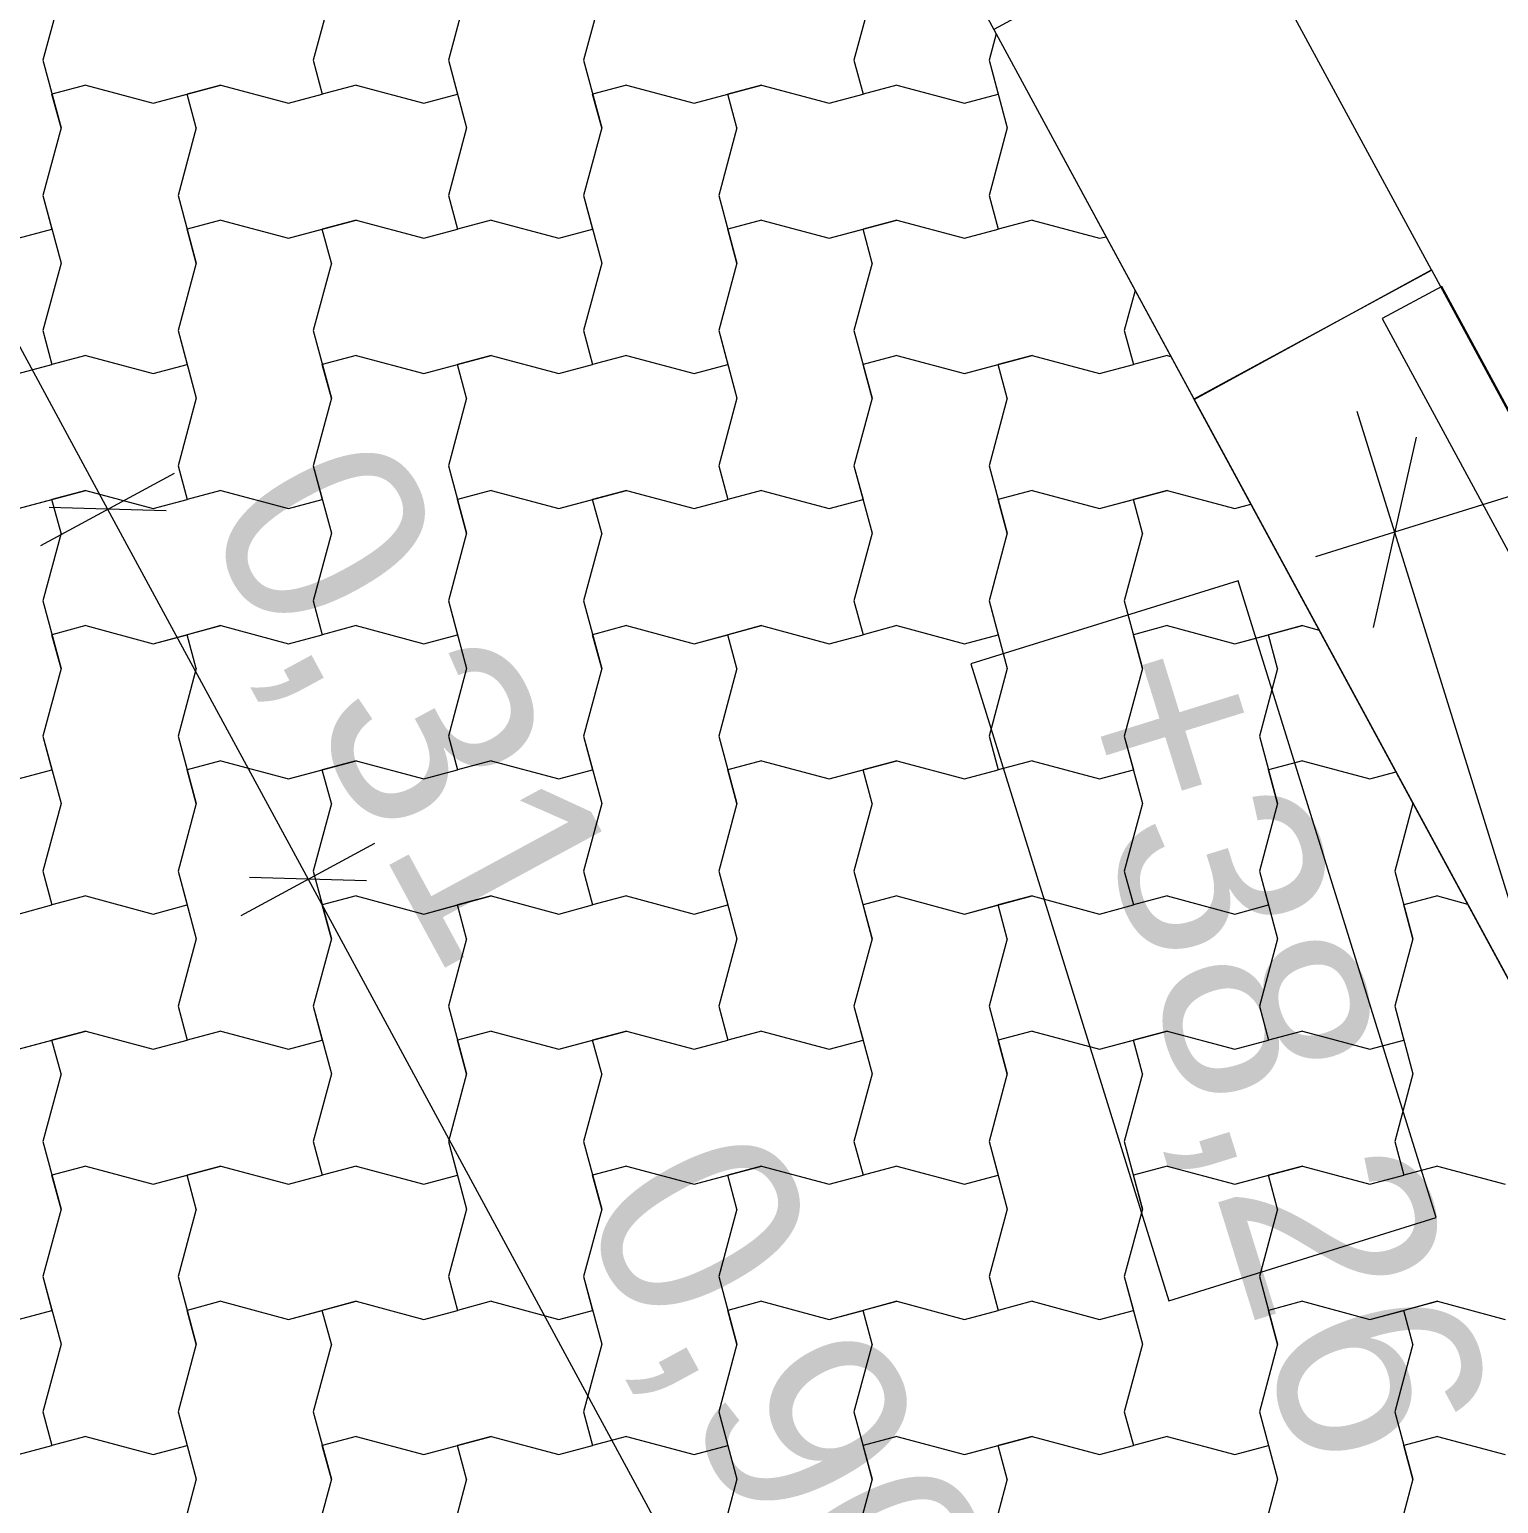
# Model space of a CAD drawing. Header units: metres. Extents: x -111189 to -108577, y -72951 to -72647.
# Drawn here: x -111178.875 to -111177.788, y -72920.516 to -72919.425 of the extents above; entities that cross this region are included whole.
import ezdxf

# ---------------------------------------------------------------- set-up
doc = ezdxf.new("R2010")
doc.units = ezdxf.units.M
doc.header["$MEASUREMENT"] = 0
doc.set_wipeout_variables(frame=1)
doc.linetypes.add('Wipeout_Contour', pattern=[1, 0, -1])
for name, color, linetype in [('00 - Cotas Implantação', 7, 'Continuous'), ('00 - Muros - Pormenores', 7, 'Continuous'), ('02 - PASSEIOS', 7, 'Continuous'), ('07 - MUROS', 7, 'Continuous'), ('12 - COTAS ALTIMÉTRICAS', 7, 'Continuous')]:
    doc.layers.add(name, color=color, linetype=linetype)
doc.styles.add('ESTILO_GERADO_2', font='malgunsl.ttf')
doc.styles.add('ESTILO_GERADO_3', font='AGENCYR.TTF')
doc.dimstyles.new('ESTILO_GERADO__1', dxfattribs={"dimtxt": 0.15, "dimasz": 0.095, "dimexe": 0.18, "dimexo": 0.5, "dimgap": 0, "dimtad": 1, "dimzin": 0, "dimdsep": 46, "dimtxsty": 'ESTILO_GERADO_2', "dimblk": 'ARROWHEAD_2', "dimblk1": 'ARROWHEAD_2', "dimblk2": 'ARROWHEAD_2', "dimcen": 0.09, "dimclrd": 7, "dimclre": 7, "dimclrt": 7, "dimadec": 0, "dimazin": 0, "dimtfac": 1, "dimtdec": 4, "dimtmove": 0, "dimatfit": 3, "dimfxl": 1, "dimtolj": 1, "dimtzin": 0, "dimarcsym": 0})
doc.dimstyles.new('ESTILO_GERADO__2', dxfattribs={"dimtxt": 0.15, "dimasz": 0.057, "dimexe": 0.18, "dimexo": 0.05, "dimgap": 0, "dimtad": 1, "dimzin": 0, "dimdsep": 46, "dimtxsty": 'ESTILO_GERADO_3', "dimblk": 'ARROWHEAD_2', "dimblk1": 'ARROWHEAD_2', "dimblk2": 'ARROWHEAD_2', "dimcen": 0.09, "dimclrd": 7, "dimclre": 7, "dimclrt": 7, "dimadec": 0, "dimazin": 0, "dimtfac": 1, "dimtdec": 4, "dimtmove": 0, "dimatfit": 3, "dimfxl": 1, "dimtolj": 1, "dimtzin": 0, "dimarcsym": 0})

# ---------------------------------------------------------------- blocks, each defined once
blk = doc.blocks.new('*X25', base_point=(-110957.0649, -73026.2797))
at = {"layer": '02 - PASSEIOS', "color": 253, "linetype": 'Continuous', "lineweight": 9}
for p, q in [((-111178.8515, -72919.398), (-111178.8649, -72919.448)), ((-111178.6515, -72919.398), (-111178.6649, -72919.448)), ((-111178.5515, -72919.398), (-111178.5649, -72919.448)), ((-111178.5515, -72919.398), (-111178.5649, -72919.448)), ((-111178.4515, -72919.398), (-111178.4649, -72919.448)), ((-111178.2515, -72919.398), (-111178.2649, -72919.448)), ((-111178.1596, -72919.4285), (-111178.1649, -72919.448)), ((-111178.1596, -72919.4285), (-111178.1649, -72919.448)), ((-111178.8649, -72919.448), (-111178.8515, -72919.498)), ((-111178.6649, -72919.448), (-111178.6582, -72919.473)), ((-111178.5649, -72919.448), (-111178.5582, -72919.473)), ((-111178.5649, -72919.448), (-111178.5515, -72919.498)), ((-111178.4649, -72919.448), (-111178.4515, -72919.498)), ((-111178.2649, -72919.448), (-111178.2582, -72919.473)), ((-111178.1649, -72919.448), (-111178.1582, -72919.473)), ((-111178.1649, -72919.448), (-111178.1515, -72919.498)), ((-111178.8332, -72919.4663), (-111178.8582, -72919.473)), ((-111178.8332, -72919.4663), (-111178.8582, -72919.473)), ((-111178.8515, -72919.498), (-111178.8582, -72919.473)), ((-111178.8332, -72919.4663), (-111178.7832, -72919.4797)), ((-111178.8332, -72919.4663), (-111178.7832, -72919.4797)), ((-111178.7832, -72919.4797), (-111178.7332, -72919.4663)), ((-111178.7832, -72919.4797), (-111178.7582, -72919.473)), ((-111178.7332, -72919.4663), (-111178.7582, -72919.473)), ((-111178.7515, -72919.498), (-111178.7582, -72919.473)), ((-111178.7332, -72919.4663), (-111178.6832, -72919.4797)), ((-111178.7332, -72919.4663), (-111178.6832, -72919.4797)), ((-111178.6832, -72919.4797), (-111178.6582, -72919.473)), ((-111178.6832, -72919.4797), (-111178.6582, -72919.473)), ((-111178.6332, -72919.4663), (-111178.6582, -72919.473)), ((-111178.6332, -72919.4663), (-111178.5832, -72919.4797)), ((-111178.5832, -72919.4797), (-111178.5582, -72919.473)), ((-111178.4332, -72919.4663), (-111178.4582, -72919.473)), ((-111178.4332, -72919.4663), (-111178.4582, -72919.473)), ((-111178.4515, -72919.498), (-111178.4582, -72919.473)), ((-111178.4332, -72919.4663), (-111178.3832, -72919.4797)), ((-111178.4332, -72919.4663), (-111178.3832, -72919.4797)), ((-111178.3832, -72919.4797), (-111178.3332, -72919.4663)), ((-111178.3832, -72919.4797), (-111178.3582, -72919.473)), ((-111178.3332, -72919.4663), (-111178.3582, -72919.473)), ((-111178.3515, -72919.498), (-111178.3582, -72919.473)), ((-111178.3332, -72919.4663), (-111178.2832, -72919.4797)), ((-111178.3332, -72919.4663), (-111178.2832, -72919.4797)), ((-111178.2832, -72919.4797), (-111178.2582, -72919.473)), ((-111178.2832, -72919.4797), (-111178.2582, -72919.473)), ((-111178.2332, -72919.4663), (-111178.2582, -72919.473)), ((-111178.2332, -72919.4663), (-111178.1832, -72919.4797)), ((-111178.1832, -72919.4797), (-111178.1582, -72919.473)), ((-111178.8515, -72919.498), (-111178.8649, -72919.548)), ((-111178.8515, -72919.498), (-111178.8649, -72919.548)), ((-111178.7515, -72919.498), (-111178.7649, -72919.548)), ((-111178.5515, -72919.498), (-111178.5649, -72919.548)), ((-111178.4515, -72919.498), (-111178.4649, -72919.548)), ((-111178.4515, -72919.498), (-111178.4649, -72919.548)), ((-111178.3515, -72919.498), (-111178.3649, -72919.548)), ((-111178.1515, -72919.498), (-111178.1649, -72919.548)), ((-111178.8649, -72919.548), (-111178.8582, -72919.573)), ((-111178.8649, -72919.548), (-111178.8515, -72919.598)), ((-111178.7649, -72919.548), (-111178.7515, -72919.598)), ((-111178.5649, -72919.548), (-111178.5582, -72919.573)), ((-111178.4649, -72919.548), (-111178.4582, -72919.573)), ((-111178.4649, -72919.548), (-111178.4515, -72919.598)), ((-111178.3649, -72919.548), (-111178.3515, -72919.598)), ((-111178.1649, -72919.548), (-111178.1582, -72919.573)), ((-111178.8832, -72919.5797), (-111178.8582, -72919.573)), ((-111178.7332, -72919.5663), (-111178.7582, -72919.573)), ((-111178.7332, -72919.5663), (-111178.7582, -72919.573)), ((-111178.7515, -72919.598), (-111178.7582, -72919.573)), ((-111178.7332, -72919.5663), (-111178.6832, -72919.5797)), ((-111178.7332, -72919.5663), (-111178.6832, -72919.5797)), ((-111178.6832, -72919.5797), (-111178.6332, -72919.5663)), ((-111178.6832, -72919.5797), (-111178.6582, -72919.573)), ((-111178.6332, -72919.5663), (-111178.6582, -72919.573)), ((-111178.6515, -72919.598), (-111178.6582, -72919.573)), ((-111178.6332, -72919.5663), (-111178.5832, -72919.5797)), ((-111178.6332, -72919.5663), (-111178.5832, -72919.5797)), ((-111178.5832, -72919.5797), (-111178.5582, -72919.573)), ((-111178.5832, -72919.5797), (-111178.5582, -72919.573)), ((-111178.5332, -72919.5663), (-111178.5582, -72919.573)), ((-111178.5332, -72919.5663), (-111178.4832, -72919.5797)), ((-111178.4832, -72919.5797), (-111178.4582, -72919.573)), ((-111178.3332, -72919.5663), (-111178.3582, -72919.573)), ((-111178.3332, -72919.5663), (-111178.3582, -72919.573)), ((-111178.3515, -72919.598), (-111178.3582, -72919.573)), ((-111178.3332, -72919.5663), (-111178.2832, -72919.5797)), ((-111178.3332, -72919.5663), (-111178.2832, -72919.5797)), ((-111178.2832, -72919.5797), (-111178.2332, -72919.5663)), ((-111178.2832, -72919.5797), (-111178.2582, -72919.573)), ((-111178.2332, -72919.5663), (-111178.2582, -72919.573)), ((-111178.2515, -72919.598), (-111178.2582, -72919.573)), ((-111178.2332, -72919.5663), (-111178.1832, -72919.5797)), ((-111178.2332, -72919.5663), (-111178.1832, -72919.5797)), ((-111178.1832, -72919.5797), (-111178.1582, -72919.573)), ((-111178.1832, -72919.5797), (-111178.1582, -72919.573)), ((-111178.1332, -72919.5663), (-111178.1582, -72919.573)), ((-111178.1332, -72919.5663), (-111178.0832, -72919.5797)), ((-111178.0832, -72919.5797), (-111178.0784, -72919.5785)), ((-111178.8515, -72919.598), (-111178.8649, -72919.648)), ((-111178.7515, -72919.598), (-111178.7649, -72919.648)), ((-111178.7515, -72919.598), (-111178.7649, -72919.648)), ((-111178.6515, -72919.598), (-111178.6649, -72919.648)), ((-111178.4515, -72919.598), (-111178.4649, -72919.648)), ((-111178.3515, -72919.598), (-111178.3649, -72919.648)), ((-111178.3515, -72919.598), (-111178.3649, -72919.648)), ((-111178.2515, -72919.598), (-111178.2649, -72919.648)), ((-111178.0569, -72919.6182), (-111178.0649, -72919.648)), ((-111178.8649, -72919.648), (-111178.8582, -72919.673)), ((-111178.7649, -72919.648), (-111178.7582, -72919.673)), ((-111178.7649, -72919.648), (-111178.7515, -72919.698)), ((-111178.6649, -72919.648), (-111178.6515, -72919.698)), ((-111178.4649, -72919.648), (-111178.4582, -72919.673)), ((-111178.3649, -72919.648), (-111178.3582, -72919.673)), ((-111178.3649, -72919.648), (-111178.3515, -72919.698)), ((-111178.2649, -72919.648), (-111178.2515, -72919.698)), ((-111178.0649, -72919.648), (-111178.0582, -72919.673)), ((-111178.8332, -72919.6663), (-111178.8582, -72919.673)), ((-111178.8332, -72919.6663), (-111178.7832, -72919.6797)), ((-111178.6332, -72919.6663), (-111178.6582, -72919.673)), ((-111178.6332, -72919.6663), (-111178.6582, -72919.673)), ((-111178.6332, -72919.6663), (-111178.5832, -72919.6797)), ((-111178.6332, -72919.6663), (-111178.5832, -72919.6797)), ((-111178.5832, -72919.6797), (-111178.5332, -72919.6663)), ((-111178.5332, -72919.6663), (-111178.5582, -72919.673)), ((-111178.5332, -72919.6663), (-111178.4832, -72919.6797)), ((-111178.5332, -72919.6663), (-111178.4832, -72919.6797)), ((-111178.4332, -72919.6663), (-111178.4582, -72919.673)), ((-111178.4332, -72919.6663), (-111178.3832, -72919.6797)), ((-111178.2332, -72919.6663), (-111178.2582, -72919.673)), ((-111178.2332, -72919.6663), (-111178.2582, -72919.673)), ((-111178.2332, -72919.6663), (-111178.1832, -72919.6797)), ((-111178.2332, -72919.6663), (-111178.1832, -72919.6797)), ((-111178.1832, -72919.6797), (-111178.1332, -72919.6663)), ((-111178.1332, -72919.6663), (-111178.1582, -72919.673)), ((-111178.1332, -72919.6663), (-111178.0832, -72919.6797)), ((-111178.1332, -72919.6663), (-111178.0832, -72919.6797)), ((-111178.0332, -72919.6663), (-111178.0582, -72919.673)), ((-111178.0332, -72919.6663), (-111178.0304, -72919.6671)), ((-111178.8832, -72919.6797), (-111178.8582, -72919.673)), ((-111178.8832, -72919.6797), (-111178.8582, -72919.673)), ((-111178.7832, -72919.6797), (-111178.7582, -72919.673)), ((-111178.6515, -72919.698), (-111178.6582, -72919.673)), ((-111178.5832, -72919.6797), (-111178.5582, -72919.673)), ((-111178.5515, -72919.698), (-111178.5582, -72919.673)), ((-111178.4832, -72919.6797), (-111178.4582, -72919.673)), ((-111178.4832, -72919.6797), (-111178.4582, -72919.673)), ((-111178.3832, -72919.6797), (-111178.3582, -72919.673)), ((-111178.2515, -72919.698), (-111178.2582, -72919.673)), ((-111178.1832, -72919.6797), (-111178.1582, -72919.673)), ((-111178.1515, -72919.698), (-111178.1582, -72919.673)), ((-111178.0832, -72919.6797), (-111178.0582, -72919.673)), ((-111178.0832, -72919.6797), (-111178.0582, -72919.673)), ((-111178.7515, -72919.698), (-111178.7649, -72919.748)), ((-111178.6515, -72919.698), (-111178.6649, -72919.748)), ((-111178.6515, -72919.698), (-111178.6649, -72919.748)), ((-111178.5515, -72919.698), (-111178.5649, -72919.748)), ((-111178.3515, -72919.698), (-111178.3649, -72919.748)), ((-111178.2515, -72919.698), (-111178.2649, -72919.748)), ((-111178.2515, -72919.698), (-111178.2649, -72919.748)), ((-111178.1515, -72919.698), (-111178.1649, -72919.748)), ((-111178.7649, -72919.748), (-111178.7582, -72919.773)), ((-111178.6649, -72919.748), (-111178.6582, -72919.773)), ((-111178.6649, -72919.748), (-111178.6515, -72919.798)), ((-111178.5649, -72919.748), (-111178.5515, -72919.798)), ((-111178.3649, -72919.748), (-111178.3582, -72919.773)), ((-111178.2649, -72919.748), (-111178.2582, -72919.773)), ((-111178.2649, -72919.748), (-111178.2515, -72919.798)), ((-111178.1649, -72919.748), (-111178.1515, -72919.798)), ((-111178.8832, -72919.7797), (-111178.8332, -72919.7663)), ((-111178.8332, -72919.7663), (-111178.8582, -72919.773)), ((-111178.8332, -72919.7663), (-111178.7832, -72919.7797)), ((-111178.8332, -72919.7663), (-111178.7832, -72919.7797)), ((-111178.7332, -72919.7663), (-111178.7582, -72919.773)), ((-111178.7332, -72919.7663), (-111178.6832, -72919.7797)), ((-111178.5332, -72919.7663), (-111178.5582, -72919.773)), ((-111178.5332, -72919.7663), (-111178.5582, -72919.773)), ((-111178.5332, -72919.7663), (-111178.4832, -72919.7797)), ((-111178.5332, -72919.7663), (-111178.4832, -72919.7797)), ((-111178.4832, -72919.7797), (-111178.4332, -72919.7663)), ((-111178.4332, -72919.7663), (-111178.4582, -72919.773)), ((-111178.4332, -72919.7663), (-111178.3832, -72919.7797)), ((-111178.4332, -72919.7663), (-111178.3832, -72919.7797)), ((-111178.3332, -72919.7663), (-111178.3582, -72919.773)), ((-111178.3332, -72919.7663), (-111178.2832, -72919.7797)), ((-111178.1332, -72919.7663), (-111178.1582, -72919.773)), ((-111178.1332, -72919.7663), (-111178.1582, -72919.773)), ((-111178.1332, -72919.7663), (-111178.0832, -72919.7797)), ((-111178.1332, -72919.7663), (-111178.0832, -72919.7797)), ((-111178.0832, -72919.7797), (-111178.0332, -72919.7663)), ((-111178.0332, -72919.7663), (-111178.0582, -72919.773)), ((-111178.0332, -72919.7663), (-111177.9832, -72919.7797)), ((-111178.0332, -72919.7663), (-111177.9832, -72919.7797)), ((-111178.8832, -72919.7797), (-111178.8582, -72919.773)), ((-111178.8515, -72919.798), (-111178.8582, -72919.773)), ((-111178.7832, -72919.7797), (-111178.7582, -72919.773)), ((-111178.7832, -72919.7797), (-111178.7582, -72919.773)), ((-111178.6832, -72919.7797), (-111178.6582, -72919.773)), ((-111178.5515, -72919.798), (-111178.5582, -72919.773)), ((-111178.4832, -72919.7797), (-111178.4582, -72919.773)), ((-111178.4515, -72919.798), (-111178.4582, -72919.773)), ((-111178.3832, -72919.7797), (-111178.3582, -72919.773)), ((-111178.3832, -72919.7797), (-111178.3582, -72919.773)), ((-111178.2832, -72919.7797), (-111178.2582, -72919.773)), ((-111178.1515, -72919.798), (-111178.1582, -72919.773)), ((-111178.0832, -72919.7797), (-111178.0582, -72919.773)), ((-111178.0515, -72919.798), (-111178.0582, -72919.773)), ((-111177.9832, -72919.7797), (-111177.9712, -72919.7765)), ((-111177.9832, -72919.7797), (-111177.9712, -72919.7765)), ((-111178.8515, -72919.798), (-111178.8649, -72919.848)), ((-111178.6515, -72919.798), (-111178.6649, -72919.848)), ((-111178.5515, -72919.798), (-111178.5649, -72919.848)), ((-111178.5515, -72919.798), (-111178.5649, -72919.848)), ((-111178.4515, -72919.798), (-111178.4649, -72919.848)), ((-111178.2515, -72919.798), (-111178.2649, -72919.848)), ((-111178.1515, -72919.798), (-111178.1649, -72919.848)), ((-111178.1515, -72919.798), (-111178.1649, -72919.848)), ((-111178.0515, -72919.798), (-111178.0649, -72919.848)), ((-111178.8649, -72919.848), (-111178.8515, -72919.898)), ((-111178.6649, -72919.848), (-111178.6582, -72919.873)), ((-111178.5649, -72919.848), (-111178.5582, -72919.873)), ((-111178.5649, -72919.848), (-111178.5515, -72919.898)), ((-111178.4649, -72919.848), (-111178.4515, -72919.898)), ((-111178.2649, -72919.848), (-111178.2582, -72919.873)), ((-111178.1649, -72919.848), (-111178.1582, -72919.873)), ((-111178.1649, -72919.848), (-111178.1515, -72919.898)), ((-111178.0649, -72919.848), (-111178.0515, -72919.898)), ((-111178.8332, -72919.8663), (-111178.8582, -72919.873)), ((-111178.8332, -72919.8663), (-111178.8582, -72919.873)), ((-111178.8332, -72919.8663), (-111178.7832, -72919.8797)), ((-111178.8332, -72919.8663), (-111178.7832, -72919.8797)), ((-111178.7832, -72919.8797), (-111178.7332, -72919.8663)), ((-111178.7332, -72919.8663), (-111178.7582, -72919.873)), ((-111178.7332, -72919.8663), (-111178.6832, -72919.8797)), ((-111178.7332, -72919.8663), (-111178.6832, -72919.8797)), ((-111178.6332, -72919.8663), (-111178.6582, -72919.873)), ((-111178.6332, -72919.8663), (-111178.5832, -72919.8797)), ((-111178.4332, -72919.8663), (-111178.4582, -72919.873)), ((-111178.4332, -72919.8663), (-111178.4582, -72919.873)), ((-111178.4332, -72919.8663), (-111178.3832, -72919.8797)), ((-111178.4332, -72919.8663), (-111178.3832, -72919.8797)), ((-111178.3832, -72919.8797), (-111178.3332, -72919.8663)), ((-111178.3332, -72919.8663), (-111178.3582, -72919.873)), ((-111178.3332, -72919.8663), (-111178.2832, -72919.8797)), ((-111178.3332, -72919.8663), (-111178.2832, -72919.8797)), ((-111178.2332, -72919.8663), (-111178.2582, -72919.873)), ((-111178.2332, -72919.8663), (-111178.1832, -72919.8797)), ((-111178.0332, -72919.8663), (-111178.0582, -72919.873)), ((-111178.0332, -72919.8663), (-111178.0582, -72919.873)), ((-111178.0332, -72919.8663), (-111177.9832, -72919.8797)), ((-111178.0332, -72919.8663), (-111177.9832, -72919.8797)), ((-111177.9832, -72919.8797), (-111177.9332, -72919.8663)), ((-111177.9332, -72919.8663), (-111177.9582, -72919.873)), ((-111177.9332, -72919.8663), (-111177.9207, -72919.8697)), ((-111177.9332, -72919.8663), (-111177.9207, -72919.8697)), ((-111178.8515, -72919.898), (-111178.8582, -72919.873)), ((-111178.7832, -72919.8797), (-111178.7582, -72919.873)), ((-111178.7515, -72919.898), (-111178.7582, -72919.873)), ((-111178.6832, -72919.8797), (-111178.6582, -72919.873)), ((-111178.6832, -72919.8797), (-111178.6582, -72919.873)), ((-111178.5832, -72919.8797), (-111178.5582, -72919.873)), ((-111178.4515, -72919.898), (-111178.4582, -72919.873)), ((-111178.3832, -72919.8797), (-111178.3582, -72919.873)), ((-111178.3515, -72919.898), (-111178.3582, -72919.873)), ((-111178.2832, -72919.8797), (-111178.2582, -72919.873)), ((-111178.2832, -72919.8797), (-111178.2582, -72919.873)), ((-111178.1832, -72919.8797), (-111178.1582, -72919.873)), ((-111178.0515, -72919.898), (-111178.0582, -72919.873)), ((-111177.9832, -72919.8797), (-111177.9582, -72919.873)), ((-111177.9515, -72919.898), (-111177.9582, -72919.873)), ((-111178.8515, -72919.898), (-111178.8649, -72919.948)), ((-111178.8515, -72919.898), (-111178.8649, -72919.948)), ((-111178.7515, -72919.898), (-111178.7649, -72919.948)), ((-111178.5515, -72919.898), (-111178.5649, -72919.948)), ((-111178.4515, -72919.898), (-111178.4649, -72919.948)), ((-111178.4515, -72919.898), (-111178.4649, -72919.948)), ((-111178.3515, -72919.898), (-111178.3649, -72919.948)), ((-111178.1515, -72919.898), (-111178.1649, -72919.948)), ((-111178.0515, -72919.898), (-111178.0649, -72919.948)), ((-111178.0515, -72919.898), (-111178.0649, -72919.948)), ((-111177.9515, -72919.898), (-111177.9649, -72919.948)), ((-111178.8649, -72919.948), (-111178.8582, -72919.973)), ((-111178.8649, -72919.948), (-111178.8515, -72919.998)), ((-111178.7649, -72919.948), (-111178.7515, -72919.998)), ((-111178.5649, -72919.948), (-111178.5582, -72919.973)), ((-111178.4649, -72919.948), (-111178.4582, -72919.973)), ((-111178.4649, -72919.948), (-111178.4515, -72919.998)), ((-111178.3649, -72919.948), (-111178.3515, -72919.998)), ((-111178.1649, -72919.948), (-111178.1582, -72919.973)), ((-111178.0649, -72919.948), (-111178.0582, -72919.973)), ((-111178.0649, -72919.948), (-111178.0515, -72919.998)), ((-111177.9649, -72919.948), (-111177.9515, -72919.998)), ((-111178.7332, -72919.9663), (-111178.7582, -72919.973)), ((-111178.7332, -72919.9663), (-111178.7582, -72919.973)), ((-111178.7332, -72919.9663), (-111178.6832, -72919.9797)), ((-111178.7332, -72919.9663), (-111178.6832, -72919.9797)), ((-111178.6832, -72919.9797), (-111178.6332, -72919.9663)), ((-111178.6332, -72919.9663), (-111178.6582, -72919.973)), ((-111178.6332, -72919.9663), (-111178.5832, -72919.9797)), ((-111178.6332, -72919.9663), (-111178.5832, -72919.9797)), ((-111178.5332, -72919.9663), (-111178.5582, -72919.973)), ((-111178.5332, -72919.9663), (-111178.4832, -72919.9797)), ((-111178.3332, -72919.9663), (-111178.3582, -72919.973)), ((-111178.3332, -72919.9663), (-111178.3582, -72919.973)), ((-111178.3332, -72919.9663), (-111178.2832, -72919.9797)), ((-111178.3332, -72919.9663), (-111178.2832, -72919.9797)), ((-111178.2832, -72919.9797), (-111178.2332, -72919.9663)), ((-111178.2332, -72919.9663), (-111178.2582, -72919.973)), ((-111178.2332, -72919.9663), (-111178.1832, -72919.9797)), ((-111178.2332, -72919.9663), (-111178.1832, -72919.9797)), ((-111178.1332, -72919.9663), (-111178.1582, -72919.973)), ((-111178.1332, -72919.9663), (-111178.0832, -72919.9797)), ((-111177.9332, -72919.9663), (-111177.9582, -72919.973)), ((-111177.9332, -72919.9663), (-111177.9582, -72919.973)), ((-111177.9332, -72919.9663), (-111177.8832, -72919.9797)), ((-111177.9332, -72919.9663), (-111177.8832, -72919.9797)), ((-111178.8832, -72919.9797), (-111178.8582, -72919.973)), ((-111178.7515, -72919.998), (-111178.7582, -72919.973)), ((-111178.6832, -72919.9797), (-111178.6582, -72919.973)), ((-111178.6515, -72919.998), (-111178.6582, -72919.973)), ((-111178.5832, -72919.9797), (-111178.5582, -72919.973)), ((-111178.5832, -72919.9797), (-111178.5582, -72919.973)), ((-111178.4832, -72919.9797), (-111178.4582, -72919.973)), ((-111178.3515, -72919.998), (-111178.3582, -72919.973)), ((-111178.2832, -72919.9797), (-111178.2582, -72919.973)), ((-111178.2515, -72919.998), (-111178.2582, -72919.973)), ((-111178.1832, -72919.9797), (-111178.1582, -72919.973)), ((-111178.1832, -72919.9797), (-111178.1582, -72919.973)), ((-111178.0832, -72919.9797), (-111178.0582, -72919.973)), ((-111177.9515, -72919.998), (-111177.9582, -72919.973)), ((-111177.8832, -72919.9797), (-111177.8639, -72919.9746)), ((-111177.8832, -72919.9797), (-111177.8639, -72919.9746)), ((-111178.8515, -72919.998), (-111178.8649, -72920.048)), ((-111178.7515, -72919.998), (-111178.7649, -72920.048)), ((-111178.7515, -72919.998), (-111178.7649, -72920.048)), ((-111178.6515, -72919.998), (-111178.6649, -72920.048)), ((-111178.4515, -72919.998), (-111178.4649, -72920.048)), ((-111178.3515, -72919.998), (-111178.3649, -72920.048)), ((-111178.3515, -72919.998), (-111178.3649, -72920.048)), ((-111178.2515, -72919.998), (-111178.2649, -72920.048)), ((-111178.0515, -72919.998), (-111178.0649, -72920.048)), ((-111177.9515, -72919.998), (-111177.9649, -72920.048)), ((-111177.9515, -72919.998), (-111177.9649, -72920.048)), ((-111177.8515, -72919.998), (-111177.8649, -72920.048)), ((-111177.8515, -72919.998), (-111177.8517, -72919.9971)), ((-111178.8649, -72920.048), (-111178.8582, -72920.073)), ((-111178.7649, -72920.048), (-111178.7582, -72920.073)), ((-111178.7649, -72920.048), (-111178.7515, -72920.098)), ((-111178.6649, -72920.048), (-111178.6515, -72920.098)), ((-111178.4649, -72920.048), (-111178.4582, -72920.073)), ((-111178.3649, -72920.048), (-111178.3582, -72920.073)), ((-111178.3649, -72920.048), (-111178.3515, -72920.098)), ((-111178.2649, -72920.048), (-111178.2515, -72920.098)), ((-111178.0649, -72920.048), (-111178.0582, -72920.073)), ((-111177.9649, -72920.048), (-111177.9582, -72920.073)), ((-111177.9649, -72920.048), (-111177.9515, -72920.098)), ((-111177.8649, -72920.048), (-111177.8515, -72920.098)), ((-111178.8832, -72920.0797), (-111178.8582, -72920.073)), ((-111178.8832, -72920.0797), (-111178.8582, -72920.073)), ((-111178.8332, -72920.0663), (-111178.8582, -72920.073)), ((-111178.8332, -72920.0663), (-111178.7832, -72920.0797)), ((-111178.7832, -72920.0797), (-111178.7582, -72920.073)), ((-111178.6332, -72920.0663), (-111178.6582, -72920.073)), ((-111178.6332, -72920.0663), (-111178.6582, -72920.073)), ((-111178.6515, -72920.098), (-111178.6582, -72920.073)), ((-111178.6332, -72920.0663), (-111178.5832, -72920.0797)), ((-111178.6332, -72920.0663), (-111178.5832, -72920.0797)), ((-111178.5832, -72920.0797), (-111178.5332, -72920.0663)), ((-111178.5832, -72920.0797), (-111178.5582, -72920.073)), ((-111178.5332, -72920.0663), (-111178.5582, -72920.073)), ((-111178.5515, -72920.098), (-111178.5582, -72920.073)), ((-111178.5332, -72920.0663), (-111178.4832, -72920.0797)), ((-111178.5332, -72920.0663), (-111178.4832, -72920.0797)), ((-111178.4832, -72920.0797), (-111178.4582, -72920.073)), ((-111178.4832, -72920.0797), (-111178.4582, -72920.073)), ((-111178.4332, -72920.0663), (-111178.4582, -72920.073)), ((-111178.4332, -72920.0663), (-111178.3832, -72920.0797)), ((-111178.3832, -72920.0797), (-111178.3582, -72920.073)), ((-111178.2332, -72920.0663), (-111178.2582, -72920.073)), ((-111178.2332, -72920.0663), (-111178.2582, -72920.073)), ((-111178.2515, -72920.098), (-111178.2582, -72920.073)), ((-111178.2332, -72920.0663), (-111178.1832, -72920.0797)), ((-111178.2332, -72920.0663), (-111178.1832, -72920.0797)), ((-111178.1832, -72920.0797), (-111178.1332, -72920.0663)), ((-111178.1832, -72920.0797), (-111178.1582, -72920.073)), ((-111178.1332, -72920.0663), (-111178.1582, -72920.073)), ((-111178.1515, -72920.098), (-111178.1582, -72920.073)), ((-111178.1332, -72920.0663), (-111178.0832, -72920.0797)), ((-111178.1332, -72920.0663), (-111178.0832, -72920.0797)), ((-111178.0832, -72920.0797), (-111178.0582, -72920.073)), ((-111178.0832, -72920.0797), (-111178.0582, -72920.073)), ((-111178.0332, -72920.0663), (-111178.0582, -72920.073)), ((-111178.0332, -72920.0663), (-111177.9832, -72920.0797)), ((-111177.9832, -72920.0797), (-111177.9582, -72920.073)), ((-111177.8332, -72920.0663), (-111177.8582, -72920.073)), ((-111177.8332, -72920.0663), (-111177.8582, -72920.073)), ((-111177.8515, -72920.098), (-111177.8582, -72920.073)), ((-111177.8332, -72920.0663), (-111177.811, -72920.0723)), ((-111177.8332, -72920.0663), (-111177.811, -72920.0723)), ((-111178.7515, -72920.098), (-111178.7649, -72920.148)), ((-111178.6515, -72920.098), (-111178.6649, -72920.148)), ((-111178.6515, -72920.098), (-111178.6649, -72920.148)), ((-111178.5515, -72920.098), (-111178.5649, -72920.148)), ((-111178.3515, -72920.098), (-111178.3649, -72920.148)), ((-111178.2515, -72920.098), (-111178.2649, -72920.148)), ((-111178.2515, -72920.098), (-111178.2649, -72920.148)), ((-111178.1515, -72920.098), (-111178.1649, -72920.148)), ((-111177.9515, -72920.098), (-111177.9649, -72920.148)), ((-111177.8515, -72920.098), (-111177.8649, -72920.148)), ((-111177.8515, -72920.098), (-111177.8649, -72920.148)), ((-111178.7649, -72920.148), (-111178.7582, -72920.173)), ((-111178.6649, -72920.148), (-111178.6582, -72920.173)), ((-111178.6649, -72920.148), (-111178.6515, -72920.198)), ((-111178.5649, -72920.148), (-111178.5515, -72920.198)), ((-111178.3649, -72920.148), (-111178.3582, -72920.173)), ((-111178.2649, -72920.148), (-111178.2582, -72920.173)), ((-111178.2649, -72920.148), (-111178.2515, -72920.198)), ((-111178.1649, -72920.148), (-111178.1515, -72920.198)), ((-111177.9649, -72920.148), (-111177.9582, -72920.173)), ((-111177.8649, -72920.148), (-111177.8582, -72920.173)), ((-111177.8649, -72920.148), (-111177.8515, -72920.198)), ((-111178.8832, -72920.1797), (-111178.8332, -72920.1663)), ((-111178.8832, -72920.1797), (-111178.8582, -72920.173)), ((-111178.8332, -72920.1663), (-111178.8582, -72920.173)), ((-111178.8515, -72920.198), (-111178.8582, -72920.173)), ((-111178.8332, -72920.1663), (-111178.7832, -72920.1797)), ((-111178.8332, -72920.1663), (-111178.7832, -72920.1797)), ((-111178.7832, -72920.1797), (-111178.7582, -72920.173)), ((-111178.7832, -72920.1797), (-111178.7582, -72920.173)), ((-111178.7332, -72920.1663), (-111178.7582, -72920.173)), ((-111178.7332, -72920.1663), (-111178.6832, -72920.1797)), ((-111178.6832, -72920.1797), (-111178.6582, -72920.173)), ((-111178.5332, -72920.1663), (-111178.5582, -72920.173)), ((-111178.5332, -72920.1663), (-111178.5582, -72920.173)), ((-111178.5515, -72920.198), (-111178.5582, -72920.173)), ((-111178.5332, -72920.1663), (-111178.4832, -72920.1797)), ((-111178.5332, -72920.1663), (-111178.4832, -72920.1797)), ((-111178.4832, -72920.1797), (-111178.4332, -72920.1663)), ((-111178.4832, -72920.1797), (-111178.4582, -72920.173)), ((-111178.4332, -72920.1663), (-111178.4582, -72920.173)), ((-111178.4515, -72920.198), (-111178.4582, -72920.173)), ((-111178.4332, -72920.1663), (-111178.3832, -72920.1797)), ((-111178.4332, -72920.1663), (-111178.3832, -72920.1797)), ((-111178.3832, -72920.1797), (-111178.3582, -72920.173)), ((-111178.3832, -72920.1797), (-111178.3582, -72920.173)), ((-111178.3332, -72920.1663), (-111178.3582, -72920.173)), ((-111178.3332, -72920.1663), (-111178.2832, -72920.1797)), ((-111178.2832, -72920.1797), (-111178.2582, -72920.173)), ((-111178.1332, -72920.1663), (-111178.1582, -72920.173)), ((-111178.1332, -72920.1663), (-111178.1582, -72920.173)), ((-111178.1515, -72920.198), (-111178.1582, -72920.173)), ((-111178.1332, -72920.1663), (-111178.0832, -72920.1797)), ((-111178.1332, -72920.1663), (-111178.0832, -72920.1797)), ((-111178.0832, -72920.1797), (-111178.0332, -72920.1663)), ((-111178.0832, -72920.1797), (-111178.0582, -72920.173)), ((-111178.0332, -72920.1663), (-111178.0582, -72920.173)), ((-111178.0515, -72920.198), (-111178.0582, -72920.173)), ((-111178.0332, -72920.1663), (-111177.9832, -72920.1797)), ((-111178.0332, -72920.1663), (-111177.9832, -72920.1797)), ((-111177.9832, -72920.1797), (-111177.9582, -72920.173)), ((-111177.9832, -72920.1797), (-111177.9582, -72920.173)), ((-111177.9332, -72920.1663), (-111177.9582, -72920.173)), ((-111177.9332, -72920.1663), (-111177.8832, -72920.1797)), ((-111177.8832, -72920.1797), (-111177.8582, -72920.173)), ((-111178.8515, -72920.198), (-111178.8649, -72920.248)), ((-111178.6515, -72920.198), (-111178.6649, -72920.248)), ((-111178.5515, -72920.198), (-111178.5649, -72920.248)), ((-111178.5515, -72920.198), (-111178.5649, -72920.248)), ((-111178.4515, -72920.198), (-111178.4649, -72920.248)), ((-111178.2515, -72920.198), (-111178.2649, -72920.248)), ((-111178.1515, -72920.198), (-111178.1649, -72920.248)), ((-111178.1515, -72920.198), (-111178.1649, -72920.248)), ((-111178.0515, -72920.198), (-111178.0649, -72920.248)), ((-111177.8515, -72920.198), (-111177.8649, -72920.248)), ((-111178.8649, -72920.248), (-111178.8515, -72920.298)), ((-111178.6649, -72920.248), (-111178.6582, -72920.273)), ((-111178.5649, -72920.248), (-111178.5582, -72920.273)), ((-111178.5649, -72920.248), (-111178.5515, -72920.298)), ((-111178.4649, -72920.248), (-111178.4515, -72920.298)), ((-111178.2649, -72920.248), (-111178.2582, -72920.273)), ((-111178.1649, -72920.248), (-111178.1582, -72920.273)), ((-111178.1649, -72920.248), (-111178.1515, -72920.298)), ((-111178.0649, -72920.248), (-111178.0515, -72920.298)), ((-111177.8649, -72920.248), (-111177.8582, -72920.273)), ((-111178.8332, -72920.2663), (-111178.8582, -72920.273)), ((-111178.8332, -72920.2663), (-111178.8582, -72920.273)), ((-111178.8332, -72920.2663), (-111178.7832, -72920.2797)), ((-111178.8332, -72920.2663), (-111178.7832, -72920.2797)), ((-111178.7832, -72920.2797), (-111178.7332, -72920.2663)), ((-111178.7332, -72920.2663), (-111178.7582, -72920.273)), ((-111178.7332, -72920.2663), (-111178.6832, -72920.2797)), ((-111178.7332, -72920.2663), (-111178.6832, -72920.2797)), ((-111178.6332, -72920.2663), (-111178.6582, -72920.273)), ((-111178.6332, -72920.2663), (-111178.5832, -72920.2797)), ((-111178.4332, -72920.2663), (-111178.4582, -72920.273)), ((-111178.4332, -72920.2663), (-111178.4582, -72920.273)), ((-111178.4332, -72920.2663), (-111178.3832, -72920.2797)), ((-111178.4332, -72920.2663), (-111178.3832, -72920.2797)), ((-111178.3832, -72920.2797), (-111178.3332, -72920.2663)), ((-111178.3332, -72920.2663), (-111178.3582, -72920.273)), ((-111178.3332, -72920.2663), (-111178.2832, -72920.2797)), ((-111178.3332, -72920.2663), (-111178.2832, -72920.2797)), ((-111178.2332, -72920.2663), (-111178.2582, -72920.273)), ((-111178.2332, -72920.2663), (-111178.1832, -72920.2797)), ((-111178.0332, -72920.2663), (-111178.0582, -72920.273)), ((-111178.0332, -72920.2663), (-111178.0582, -72920.273)), ((-111178.0332, -72920.2663), (-111177.9832, -72920.2797)), ((-111178.0332, -72920.2663), (-111177.9832, -72920.2797)), ((-111177.9832, -72920.2797), (-111177.9332, -72920.2663)), ((-111177.9332, -72920.2663), (-111177.9582, -72920.273)), ((-111177.9332, -72920.2663), (-111177.8832, -72920.2797)), ((-111177.9332, -72920.2663), (-111177.8832, -72920.2797)), ((-111177.8332, -72920.2663), (-111177.8582, -72920.273)), ((-111177.8332, -72920.2663), (-111177.7832, -72920.2797)), ((-111178.8515, -72920.298), (-111178.8582, -72920.273)), ((-111178.7832, -72920.2797), (-111178.7582, -72920.273)), ((-111178.7515, -72920.298), (-111178.7582, -72920.273)), ((-111178.6832, -72920.2797), (-111178.6582, -72920.273)), ((-111178.6832, -72920.2797), (-111178.6582, -72920.273)), ((-111178.5832, -72920.2797), (-111178.5582, -72920.273)), ((-111178.4515, -72920.298), (-111178.4582, -72920.273)), ((-111178.3832, -72920.2797), (-111178.3582, -72920.273)), ((-111178.3515, -72920.298), (-111178.3582, -72920.273)), ((-111178.2832, -72920.2797), (-111178.2582, -72920.273)), ((-111178.2832, -72920.2797), (-111178.2582, -72920.273)), ((-111178.1832, -72920.2797), (-111178.1582, -72920.273)), ((-111178.0515, -72920.298), (-111178.0582, -72920.273)), ((-111177.9832, -72920.2797), (-111177.9582, -72920.273)), ((-111177.9515, -72920.298), (-111177.9582, -72920.273)), ((-111177.8832, -72920.2797), (-111177.8582, -72920.273)), ((-111177.8832, -72920.2797), (-111177.8582, -72920.273)), ((-111178.8515, -72920.298), (-111178.8649, -72920.348)), ((-111178.8515, -72920.298), (-111178.8649, -72920.348)), ((-111178.7515, -72920.298), (-111178.7649, -72920.348)), ((-111178.5515, -72920.298), (-111178.5649, -72920.348)), ((-111178.4515, -72920.298), (-111178.4649, -72920.348)), ((-111178.4515, -72920.298), (-111178.4649, -72920.348)), ((-111178.3515, -72920.298), (-111178.3649, -72920.348)), ((-111178.1515, -72920.298), (-111178.1649, -72920.348)), ((-111178.0515, -72920.298), (-111178.0649, -72920.348)), ((-111178.0515, -72920.298), (-111178.0649, -72920.348)), ((-111177.9515, -72920.298), (-111177.9649, -72920.348)), ((-111178.8649, -72920.348), (-111178.8582, -72920.373)), ((-111178.8649, -72920.348), (-111178.8515, -72920.398)), ((-111178.7649, -72920.348), (-111178.7515, -72920.398)), ((-111178.5649, -72920.348), (-111178.5582, -72920.373)), ((-111178.4649, -72920.348), (-111178.4582, -72920.373)), ((-111178.4649, -72920.348), (-111178.4515, -72920.398)), ((-111178.3649, -72920.348), (-111178.3515, -72920.398)), ((-111178.1649, -72920.348), (-111178.1582, -72920.373)), ((-111178.0649, -72920.348), (-111178.0582, -72920.373)), ((-111178.0649, -72920.348), (-111178.0515, -72920.398)), ((-111177.9649, -72920.348), (-111177.9515, -72920.398)), ((-111178.7332, -72920.3663), (-111178.7582, -72920.373)), ((-111178.7332, -72920.3663), (-111178.7582, -72920.373)), ((-111178.7332, -72920.3663), (-111178.6832, -72920.3797)), ((-111178.7332, -72920.3663), (-111178.6832, -72920.3797)), ((-111178.6832, -72920.3797), (-111178.6332, -72920.3663)), ((-111178.6332, -72920.3663), (-111178.6582, -72920.373)), ((-111178.6332, -72920.3663), (-111178.5832, -72920.3797)), ((-111178.6332, -72920.3663), (-111178.5832, -72920.3797)), ((-111178.5332, -72920.3663), (-111178.5582, -72920.373)), ((-111178.5332, -72920.3663), (-111178.4832, -72920.3797)), ((-111178.3332, -72920.3663), (-111178.3582, -72920.373)), ((-111178.3332, -72920.3663), (-111178.3582, -72920.373)), ((-111178.3332, -72920.3663), (-111178.2832, -72920.3797)), ((-111178.3332, -72920.3663), (-111178.2832, -72920.3797)), ((-111178.2832, -72920.3797), (-111178.2332, -72920.3663)), ((-111178.2332, -72920.3663), (-111178.2582, -72920.373)), ((-111178.2332, -72920.3663), (-111178.1832, -72920.3797)), ((-111178.2332, -72920.3663), (-111178.1832, -72920.3797)), ((-111178.1332, -72920.3663), (-111178.1582, -72920.373)), ((-111178.1332, -72920.3663), (-111178.0832, -72920.3797)), ((-111177.9332, -72920.3663), (-111177.9582, -72920.373)), ((-111177.9332, -72920.3663), (-111177.9582, -72920.373)), ((-111177.9332, -72920.3663), (-111177.8832, -72920.3797)), ((-111177.9332, -72920.3663), (-111177.8832, -72920.3797)), ((-111177.8832, -72920.3797), (-111177.8332, -72920.3663)), ((-111177.8332, -72920.3663), (-111177.8582, -72920.373)), ((-111177.8332, -72920.3663), (-111177.7832, -72920.3797)), ((-111177.8332, -72920.3663), (-111177.7832, -72920.3797)), ((-111178.8832, -72920.3797), (-111178.8582, -72920.373)), ((-111178.7515, -72920.398), (-111178.7582, -72920.373)), ((-111178.6832, -72920.3797), (-111178.6582, -72920.373)), ((-111178.6515, -72920.398), (-111178.6582, -72920.373)), ((-111178.5832, -72920.3797), (-111178.5582, -72920.373)), ((-111178.5832, -72920.3797), (-111178.5582, -72920.373)), ((-111178.4832, -72920.3797), (-111178.4582, -72920.373)), ((-111178.3515, -72920.398), (-111178.3582, -72920.373)), ((-111178.2832, -72920.3797), (-111178.2582, -72920.373)), ((-111178.2515, -72920.398), (-111178.2582, -72920.373)), ((-111178.1832, -72920.3797), (-111178.1582, -72920.373)), ((-111178.1832, -72920.3797), (-111178.1582, -72920.373)), ((-111178.0832, -72920.3797), (-111178.0582, -72920.373)), ((-111177.9515, -72920.398), (-111177.9582, -72920.373)), ((-111177.8832, -72920.3797), (-111177.8582, -72920.373)), ((-111177.8515, -72920.398), (-111177.8582, -72920.373)), ((-111178.8515, -72920.398), (-111178.8649, -72920.448)), ((-111178.7515, -72920.398), (-111178.7649, -72920.448)), ((-111178.7515, -72920.398), (-111178.7649, -72920.448)), ((-111178.6515, -72920.398), (-111178.6649, -72920.448)), ((-111178.4515, -72920.398), (-111178.4649, -72920.448)), ((-111178.3515, -72920.398), (-111178.3649, -72920.448)), ((-111178.3515, -72920.398), (-111178.3649, -72920.448)), ((-111178.2515, -72920.398), (-111178.2649, -72920.448)), ((-111178.0515, -72920.398), (-111178.0649, -72920.448)), ((-111177.9515, -72920.398), (-111177.9649, -72920.448)), ((-111177.9515, -72920.398), (-111177.9649, -72920.448)), ((-111177.8515, -72920.398), (-111177.8649, -72920.448)), ((-111178.8649, -72920.448), (-111178.8582, -72920.473)), ((-111178.7649, -72920.448), (-111178.7582, -72920.473)), ((-111178.7649, -72920.448), (-111178.7515, -72920.498)), ((-111178.6649, -72920.448), (-111178.6515, -72920.498)), ((-111178.4649, -72920.448), (-111178.4582, -72920.473)), ((-111178.3649, -72920.448), (-111178.3582, -72920.473)), ((-111178.3649, -72920.448), (-111178.3515, -72920.498)), ((-111178.2649, -72920.448), (-111178.2515, -72920.498)), ((-111178.0649, -72920.448), (-111178.0582, -72920.473)), ((-111177.9649, -72920.448), (-111177.9582, -72920.473)), ((-111177.9649, -72920.448), (-111177.9515, -72920.498)), ((-111177.8649, -72920.448), (-111177.8515, -72920.498)), ((-111178.8332, -72920.4663), (-111178.8582, -72920.473)), ((-111178.8332, -72920.4663), (-111178.7832, -72920.4797)), ((-111178.6332, -72920.4663), (-111178.6582, -72920.473)), ((-111178.6332, -72920.4663), (-111178.6582, -72920.473)), ((-111178.6332, -72920.4663), (-111178.5832, -72920.4797)), ((-111178.6332, -72920.4663), (-111178.5832, -72920.4797)), ((-111178.5832, -72920.4797), (-111178.5332, -72920.4663)), ((-111178.5332, -72920.4663), (-111178.5582, -72920.473)), ((-111178.5332, -72920.4663), (-111178.4832, -72920.4797)), ((-111178.5332, -72920.4663), (-111178.4832, -72920.4797)), ((-111178.4332, -72920.4663), (-111178.4582, -72920.473)), ((-111178.4332, -72920.4663), (-111178.3832, -72920.4797)), ((-111178.2332, -72920.4663), (-111178.2582, -72920.473)), ((-111178.2332, -72920.4663), (-111178.2582, -72920.473)), ((-111178.2332, -72920.4663), (-111178.1832, -72920.4797)), ((-111178.2332, -72920.4663), (-111178.1832, -72920.4797)), ((-111178.1832, -72920.4797), (-111178.1332, -72920.4663)), ((-111178.1332, -72920.4663), (-111178.1582, -72920.473)), ((-111178.1332, -72920.4663), (-111178.0832, -72920.4797)), ((-111178.1332, -72920.4663), (-111178.0832, -72920.4797)), ((-111178.0332, -72920.4663), (-111178.0582, -72920.473)), ((-111178.0332, -72920.4663), (-111177.9832, -72920.4797)), ((-111177.8332, -72920.4663), (-111177.8582, -72920.473)), ((-111177.8332, -72920.4663), (-111177.8582, -72920.473)), ((-111177.8332, -72920.4663), (-111177.7832, -72920.4797)), ((-111177.8332, -72920.4663), (-111177.7832, -72920.4797)), ((-111178.8832, -72920.4797), (-111178.8582, -72920.473)), ((-111178.8832, -72920.4797), (-111178.8582, -72920.473)), ((-111178.7832, -72920.4797), (-111178.7582, -72920.473)), ((-111178.6515, -72920.498), (-111178.6582, -72920.473)), ((-111178.5832, -72920.4797), (-111178.5582, -72920.473)), ((-111178.5515, -72920.498), (-111178.5582, -72920.473)), ((-111178.4832, -72920.4797), (-111178.4582, -72920.473)), ((-111178.4832, -72920.4797), (-111178.4582, -72920.473)), ((-111178.3832, -72920.4797), (-111178.3582, -72920.473)), ((-111178.2515, -72920.498), (-111178.2582, -72920.473)), ((-111178.1832, -72920.4797), (-111178.1582, -72920.473)), ((-111178.1515, -72920.498), (-111178.1582, -72920.473)), ((-111178.0832, -72920.4797), (-111178.0582, -72920.473)), ((-111178.0832, -72920.4797), (-111178.0582, -72920.473)), ((-111177.9832, -72920.4797), (-111177.9582, -72920.473)), ((-111177.8515, -72920.498), (-111177.8582, -72920.473)), ((-111178.7515, -72920.498), (-111178.7649, -72920.548)), ((-111178.6515, -72920.498), (-111178.6649, -72920.548)), ((-111178.6515, -72920.498), (-111178.6649, -72920.548)), ((-111178.5515, -72920.498), (-111178.5649, -72920.548)), ((-111178.3515, -72920.498), (-111178.3649, -72920.548)), ((-111178.2515, -72920.498), (-111178.2649, -72920.548)), ((-111178.2515, -72920.498), (-111178.2649, -72920.548)), ((-111178.1515, -72920.498), (-111178.1649, -72920.548)), ((-111177.9515, -72920.498), (-111177.9649, -72920.548)), ((-111177.8515, -72920.498), (-111177.8649, -72920.548)), ((-111177.8515, -72920.498), (-111177.8649, -72920.548))]:
    blk.add_line(p, q, dxfattribs=at)
blk = doc.blocks.new('Malha_8_1', base_point=(-111182.45, -72914.5203))
at = {"color": 254, "linetype": 'Wipeout_Contour', "lineweight": 0, "ltscale": 1861428.278801215}
blk.add_wipeout([(-111182.45, -72914.5203), (-111181.1398, -72916.9324), (-111179.283, -72920.3506), (-111178.6992, -72921.4255), (-111173.1932, -72931.5618), (-111171.3979, -72934.867), (-111163.9365, -72948.6033), (-111162.5896, -72948.18), (-111170.1617, -72934.1975), (-111171.9536, -72930.8885), (-111177.4458, -72920.7467), (-111178.0283, -72919.6711), (-111179.8807, -72916.2505), (-111181.0503, -72914.0907)], dxfattribs=at).dxf.layer = '02 - PASSEIOS'
at = {"layer": '02 - PASSEIOS', "color": 7, "linetype": 'Continuous', "lineweight": 13, "flags": 128}
blk.add_lwpolyline([(-111182.45, -72914.5203), (-111181.0503, -72914.0907), (-111179.8807, -72916.2505), (-111178.0283, -72919.6711), (-111177.4458, -72920.7467), (-111171.9536, -72930.8885), (-111170.1617, -72934.1975), (-111162.5896, -72948.18), (-111163.9365, -72948.6033), (-111171.3979, -72934.867), (-111173.1932, -72931.5618), (-111178.6992, -72921.4255), (-111179.283, -72920.3506), (-111181.1398, -72916.9324)], close=True, dxfattribs=at)
at = {"layer": '02 - PASSEIOS', "color": 7, "lineweight": 13}
blk.add_blockref('*X25', (-110957.0649, -73026.2797), dxfattribs=at)
blk = doc.blocks.new('Malha_16_1', base_point=(-111177.8376, -72919.6031))
at = {"layer": '07 - MUROS', "color": 7, "linetype": 'Continuous', "lineweight": 13, "flags": 128}
blk.add_lwpolyline([(-111177.8376, -72919.6031), (-111177.9856, -72919.3299), (-111178.1614, -72919.4252), (-111178.0132, -72919.699)], close=True, dxfattribs=at)
blk = doc.blocks.new('Malha_17_1', base_point=(-111177.585, -72920.4898))
at = {"layer": '07 - MUROS', "color": 7, "linetype": 'Continuous', "lineweight": 13, "flags": 128}
blk.add_lwpolyline([(-111177.585, -72920.4898), (-111177.4091, -72920.3945), (-111177.8375, -72919.6034), (-111178.0134, -72919.6987)], close=True, dxfattribs=at)
blk = doc.blocks.new('Malha_19_1', base_point=(-111177.4551, -72920.4128))
at = {"layer": '07 - MUROS', "color": 7, "linetype": 'Continuous', "lineweight": 13, "flags": 128}
blk.add_lwpolyline([(-111177.4551, -72920.4128), (-111177.4111, -72920.3892), (-111177.8301, -72919.6154), (-111177.8742, -72919.639)], close=True, dxfattribs=at)
blk = doc.blocks.new('*D80', base_point=(-110957.0649, -73026.2797))
at = {"layer": '00 - Muros - Pormenores', "color": 7, "linetype": 'Continuous', "lineweight": 5, "transparency": 16777216}
for p, q in [((-111180.4885, -72916.8117), (-111180.3896, -72916.7581)), ((-111180.4565, -72916.7526), (-111180.4391, -72916.7849)), ((-111180.3958, -72916.7861), (-111180.4823, -72916.7837)), ((-111180.4391, -72916.7849), (-111180.2538, -72917.1271)), ((-111180.3032, -72917.1538), (-111180.2043, -72917.1003)), ((-111180.2105, -72917.1282), (-111180.297, -72917.1259)), ((-111180.2538, -72917.1271), (-111178.817, -72919.7802))]:
    blk.add_line(p, q, dxfattribs=at)
at = {"layer": '00 - Muros - Pormenores', "color": 7, "lineweight": 5, "transparency": 16777216, "insert": (-111180.387, -72916.818), "char_height": 0.15, "attachment_point": 7, "rotation": 298.4373, "style": 'ESTILO_GERADO_3'}
blk.add_mtext('\\A1;{\\pql;\\fAgency FB|b0|i0|c0|p0;\\W1.000000;0,39}', dxfattribs=at)
blk = doc.blocks.new('ARROWHEAD_2')
at = {"color": 0, "linetype": 'Continuous', "lineweight": 0}
for p, q in [((-0.378, -0.655), (0.378, 0.655)), ((0, 0), (-1, 0))]:
    blk.add_line(p, q, dxfattribs=at)
blk = doc.blocks.new('*D81', base_point=(-110957.0649, -73026.2797))
at = {"layer": '00 - Muros - Pormenores', "color": 7, "linetype": 'Continuous', "lineweight": 5, "transparency": 16777216}
for p, q in [((-111180.2105, -72917.1282), (-111180.297, -72917.1259)), ((-111180.2538, -72917.1271), (-111178.817, -72919.7802)), ((-111178.8665, -72919.807), (-111178.7675, -72919.7534)), ((-111178.7737, -72919.7814), (-111178.8603, -72919.779))]:
    blk.add_line(p, q, dxfattribs=at)
at = {"layer": '00 - Muros - Pormenores', "color": 7, "lineweight": 5, "transparency": 16777216, "insert": (-111179.5744, -72918.3185), "char_height": 0.15, "attachment_point": 7, "rotation": 298.4373, "style": 'ESTILO_GERADO_3'}
blk.add_mtext('\\A1;{\\pql;\\fAgency FB|b0|i0|c0|p0;\\W1.000000;3,02}', dxfattribs=at)
blk = doc.blocks.new('*D82', base_point=(-110957.0649, -73026.2797))
at = {"layer": '00 - Muros - Pormenores', "color": 7, "linetype": 'Continuous', "lineweight": 5, "transparency": 16777216}
for p, q in [((-111178.8665, -72919.807), (-111178.7675, -72919.7534)), ((-111178.7737, -72919.7814), (-111178.8603, -72919.779)), ((-111178.817, -72919.7802), (-111178.6687, -72920.054)), ((-111178.6254, -72920.0552), (-111178.712, -72920.0528))]:
    blk.add_line(p, q, dxfattribs=at)
at = {"layer": '00 - Muros - Pormenores', "color": 7, "lineweight": 5, "transparency": 16777216, "insert": (-111178.7732, -72919.798), "char_height": 0.15, "attachment_point": 7, "rotation": 298.4373, "style": 'ESTILO_GERADO_3'}
blk.add_mtext('\\A1;{\\pql;\\fAgency FB|b0|i0|c0|p0;\\W1.000000;0,31}', dxfattribs=at)
blk = doc.blocks.new('*D83', base_point=(-110957.0649, -73026.2797))
at = {"layer": '00 - Muros - Pormenores', "color": 7, "linetype": 'Continuous', "lineweight": 5, "transparency": 16777216}
for p, q in [((-111178.817, -72919.7802), (-111178.6687, -72920.054)), ((-111178.7182, -72920.0808), (-111178.6193, -72920.0272)), ((-111178.6254, -72920.0552), (-111178.712, -72920.0528)), ((-111178.6687, -72920.054), (-111178.2405, -72920.8448)), ((-111178.2899, -72920.8715), (-111178.191, -72920.818)), ((-111178.1972, -72920.8459), (-111178.2838, -72920.8436)), ((-111178.2405, -72920.8448), (-111178.0923, -72921.1183))]:
    blk.add_line(p, q, dxfattribs=at)
at = {"layer": '00 - Muros - Pormenores', "color": 7, "lineweight": 5, "transparency": 16777216, "insert": (-111178.4958, -72920.3103), "char_height": 0.15, "attachment_point": 7, "rotation": 298.4373, "style": 'ESTILO_GERADO_3'}
blk.add_mtext('\\A1;{\\pql;\\fAgency FB|b0|i0|c0|p0;\\W1.000000;0,90}', dxfattribs=at)
blk = doc.blocks.new('*D84', base_point=(-110957.0649, -73026.2797))
at = {"layer": '00 - Muros - Pormenores', "color": 7, "linetype": 'Continuous', "lineweight": 5, "transparency": 16777216}
for p, q in [((-111178.2899, -72920.8715), (-111178.191, -72920.818)), ((-111178.1972, -72920.8459), (-111178.2838, -72920.8436)), ((-111178.2405, -72920.8448), (-111178.0923, -72921.1183)), ((-111178.1418, -72921.1451), (-111178.0429, -72921.0915)), ((-111178.0491, -72921.1195), (-111178.1356, -72921.1171)), ((-111178.0923, -72921.1183), (-111170.9142, -72934.3734))]:
    blk.add_line(p, q, dxfattribs=at)
at = {"layer": '00 - Muros - Pormenores', "color": 7, "lineweight": 5, "transparency": 16777216, "insert": (-111178.1968, -72920.8624), "char_height": 0.15, "attachment_point": 7, "rotation": 298.4373, "style": 'ESTILO_GERADO_3'}
blk.add_mtext('\\A1;{\\pql;\\fAgency FB|b0|i0|c0|p0;\\W1.000000;0,31}', dxfattribs=at)
blk = doc.blocks.new('Cotas de Nível_3_1', base_point=(-111177.9831, -72919.9621))
at = {"layer": '12 - COTAS ALTIMÉTRICAS', "color": 7, "linetype": 'Continuous', "lineweight": 5, "flags": 128}
blk.add_lwpolyline([(-111178.1784, -72919.8947), (-111178.0319, -72920.3659), (-111177.8341, -72920.3044), (-111177.9806, -72919.8332)], close=True, dxfattribs=at)
at = {"layer": '12 - COTAS ALTIMÉTRICAS', "color": 7, "lineweight": 5, "insert": (-111178.1426, -72919.9135), "char_height": 0.15, "attachment_point": 7, "rotation": 287.2685, "style": 'ESTILO_GERADO_3'}
blk.add_mtext('\\A1;{\\pql;\\fAgency FB|b0|i0|c0|p0;\\W1.000000;+38,26}', dxfattribs=at)
blk = doc.blocks.new('*D127', base_point=(-110957.0649, -73026.2797))
at = {"layer": '00 - Cotas Implantação', "color": 7, "linetype": 'Continuous', "lineweight": 5, "transparency": 16777216}
for p, q in [((-111163.5335, -72915.3421), (-111173.226, -72918.3552)), ((-111173.2538, -72918.2656), (-111173.0776, -72918.8326)), ((-111173.2419, -72918.4255), (-111173.2101, -72918.2848)), ((-111173.226, -72918.3552), (-111177.865, -72919.7972)), ((-111177.8928, -72919.7077), (-111177.7166, -72920.2747)), ((-111177.8491, -72919.7269), (-111177.8809, -72919.8676)), ((-111177.865, -72919.7972), (-111177.9234, -72919.8154))]:
    blk.add_line(p, q, dxfattribs=at)
at = {"layer": '00 - Cotas Implantação', "color": 7, "lineweight": 5, "transparency": 16777216, "insert": (-111175.7424, -72919.106), "char_height": 0.15, "attachment_point": 7, "rotation": 17.2685, "style": 'ESTILO_GERADO_2'}
blk.add_mtext('\\A1;{\\pql;\\fMalgun Gothic Semilight|b0|i0|c0|p0;\\W1.000000;4,86}', dxfattribs=at)

msp = doc.modelspace()

# ---------------------------------------------------------------- block references
at = {"layer": '02 - PASSEIOS', "color": 7, "lineweight": 13}
msp.add_blockref('Malha_8_1', (-111182.45, -72914.5203), dxfattribs=at)

# ---------------------------------------------------------------- next in the draw order: block references
at = {"layer": '07 - MUROS', "color": 7, "lineweight": 13}
for name, p in [('Malha_16_1', (-111177.8376, -72919.6031)), ('Malha_17_1', (-111177.585, -72920.4898)), ('Malha_19_1', (-111177.4551, -72920.4128))]:
    msp.add_blockref(name, p, dxfattribs=at)
at = {"layer": '12 - COTAS ALTIMÉTRICAS', "color": 7, "lineweight": 5}
msp.add_blockref('Cotas de Nível_3_1', (-111177.9831, -72919.9621), dxfattribs=at)

# ---------------------------------------------------------------- next in the draw order: dimensions: what is measured, and where the dimension line sits
at = {"layer": '00 - Cotas Implantação', "color": 7, "linetype": 'Continuous', "lineweight": 5}
dim = msp.add_linear_dim(base=(-111177.865, -72919.7972), p1=(-111172.9199, -72919.3398), p2=(-111177.737, -72920.2089), angle=197.2685, dimstyle='ESTILO_GERADO__1', dxfattribs=at)
dim.commit()
dim.dimension.update_dxf_attribs({"geometry": '*D127', "text_midpoint": (-111175.5792, -72918.9767), "dimtype": 160, "text_rotation": 17.2685})
at = {"layer": '00 - Muros - Pormenores', "color": 7, "linetype": 'Continuous', "lineweight": 5}
for base, p1, p2, picture, middle in [((-111180.2538, -72917.1271), (-111179.7835, -72916.4299), (-111179.5982, -72916.772), '*D80', (-111180.2286, -72916.953)), ((-111178.817, -72919.7802), (-111179.5982, -72916.772), (-111178.1614, -72919.4252), '*D81', (-111179.416, -72918.4536)), ((-111178.6687, -72920.054), (-111178.1614, -72919.4252), (-111178.0132, -72919.699), '*D82', (-111178.6148, -72919.933)), ((-111178.2405, -72920.8448), (-111178.0132, -72919.699), (-111177.585, -72920.4898), '*D83', (-111178.3374, -72920.4454)), ((-111178.0923, -72921.1183), (-111177.585, -72920.4898), (-111177.4369, -72920.7633), '*D84', (-111178.0384, -72920.9975))]:
    dim = msp.add_linear_dim(base=base, p1=p1, p2=p2, angle=298.4373, dimstyle='ESTILO_GERADO__2', dxfattribs=at)
    dim.commit()
    dim.dimension.update_dxf_attribs({"geometry": picture, "text_midpoint": middle, "dimtype": 160, "text_rotation": 298.4373})

doc.saveas('drawing.dxf')
